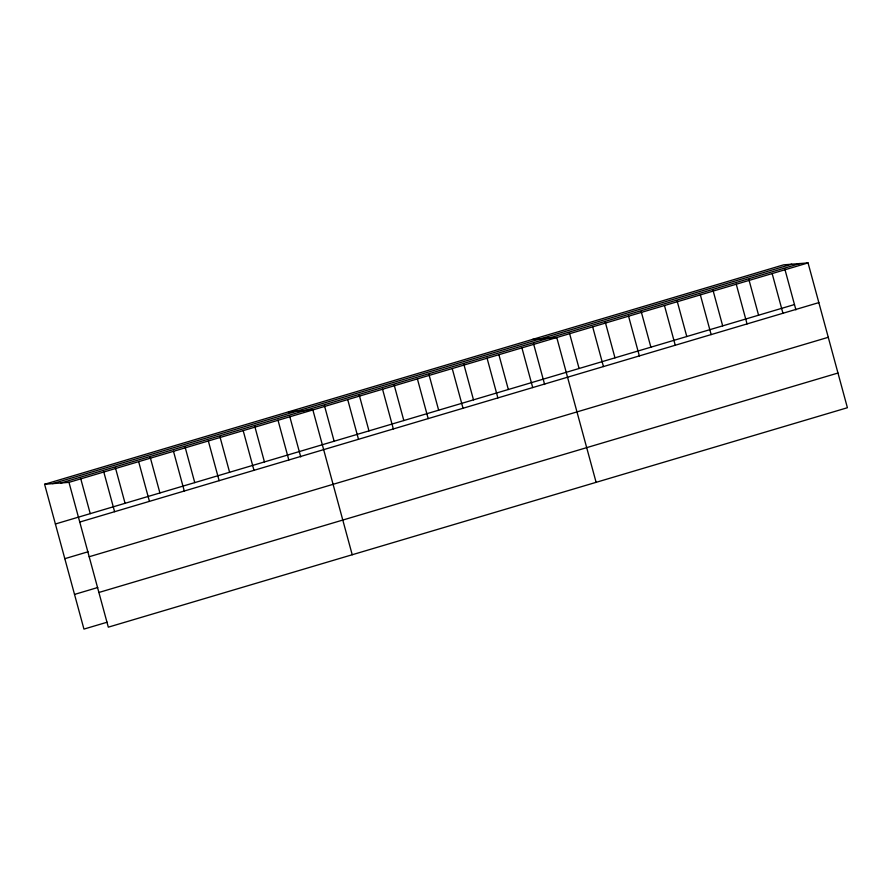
<?xml version="1.0" encoding="UTF-8"?>
<svg xmlns="http://www.w3.org/2000/svg" width="892" height="892" viewBox="0 0 892 892"><rect width="100%" height="100%" fill="white"/><g stroke="black" fill="none" stroke-linecap="round" stroke-linejoin="round"><path stroke-width="1.34" d="M44.6 484.278L783.689 264.835L808.052 262.906L847.4 407.722L108.311 627.165L68.974 482.349L44.6 484.278L83.948 629.094L107.174 622.203M52.639 483.642L791.728 264.199M60.924 482.985L800.013 263.541M68.974 482.349L808.052 262.906M55.393 523.994L794.471 304.551M79.756 522.054L818.845 302.611M64.815 558.682L88.04 551.78M89.178 556.742L828.267 337.299M74.527 594.418L97.752 587.516M98.889 592.478L837.978 373.034M532.401 339.451L556.764 337.51L596.112 482.327M288.495 411.87L312.869 409.93L352.217 554.746M784.759 268.804L795.92 309.881M772.16 273.565L782.942 313.27M748.867 279.464L758.579 315.21M736.257 284.214L747.05 323.93M712.964 290.123L722.676 325.87M700.354 294.873L711.147 334.589M677.073 300.782L686.784 336.529M664.462 305.532L675.255 345.249M641.17 311.442L650.881 347.178M628.559 316.192L639.352 355.908M605.267 322.101L614.978 357.837M592.667 326.851L603.449 366.567M569.375 332.761L579.086 368.496M533.472 343.42L544.633 384.497M521.92 347.858L532.714 387.574M498.996 355.094L508.34 389.503M487.077 358.205L497.87 397.91M463.795 364.114L473.496 399.85M452.233 368.552L463.026 408.257M428.952 374.45L438.652 410.197M417.4 378.899L428.182 418.604M394.108 384.798L403.82 420.545M382.557 389.235L393.339 428.952M359.264 395.145L368.976 430.881M347.713 399.583L358.495 439.299M324.42 405.492L334.132 441.228M289.577 415.839L300.738 456.916M278.025 420.277L288.818 459.982M254.733 426.186L264.445 461.922M243.181 430.624L253.975 470.329M219.889 436.522L229.601 472.269M208.338 440.971L219.131 480.677M185.045 446.87L194.757 482.617M173.494 451.307L184.287 491.024M150.202 457.217L159.913 492.953M138.65 461.655L149.443 501.371M115.369 467.564L125.07 503.3M103.806 472.002L114.6 511.707M80.525 477.911L90.237 513.647"/></g></svg>
